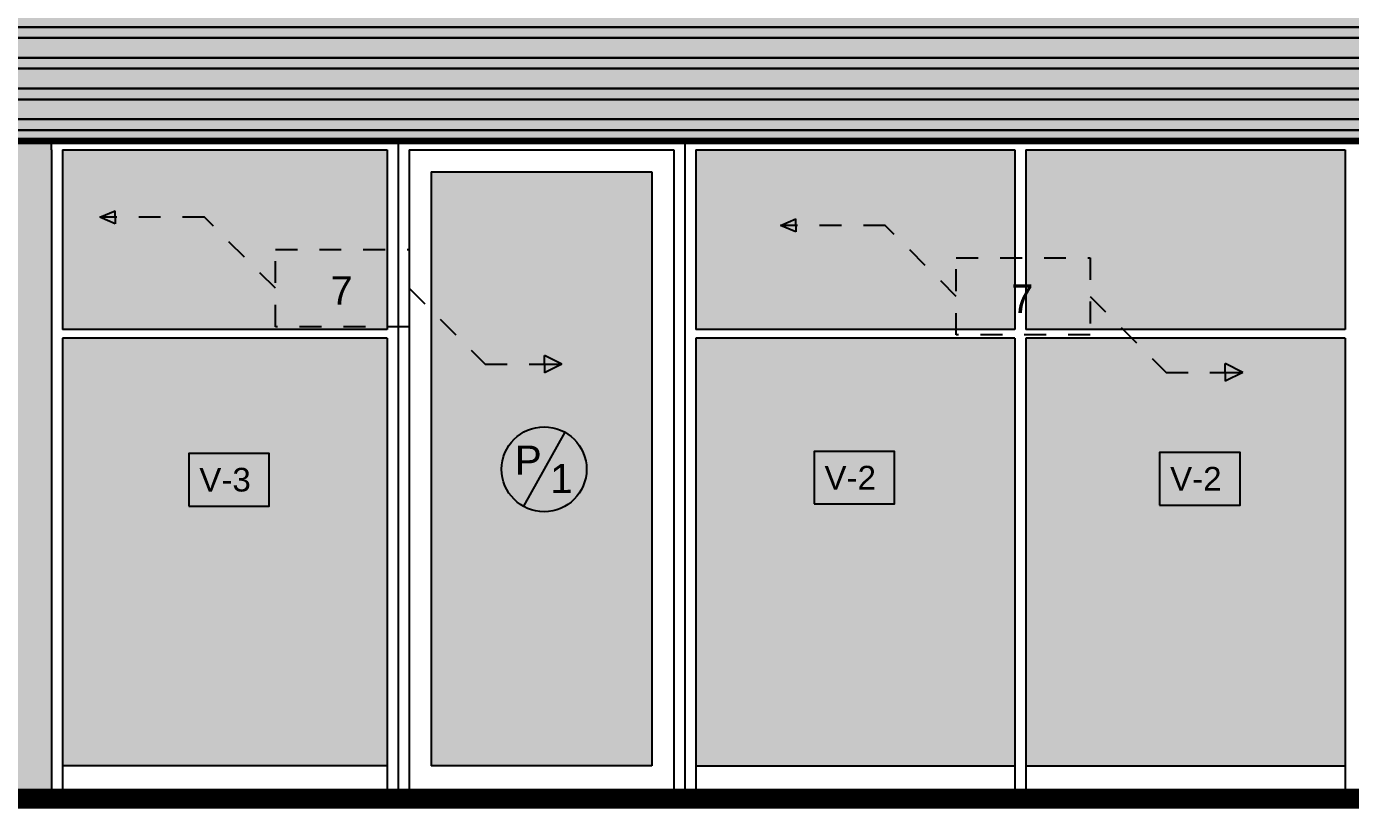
# Model space of a CAD drawing. Header units: metres. Extents: x 5916 to 6101, y 1788 to 1857.
# Drawn here: x 5971.55 to 5977.59, y 1788.67 to 1792.23 of the extents above; entities that cross this region are included whole.
import ezdxf

# ---------------------------------------------------------------- set-up
doc = ezdxf.new("R2010")
doc.units = ezdxf.units.M
doc.header["$LTSCALE"] = 0.02
doc.linetypes.add('HIDDEN', pattern=[0.375, 0.25, -0.125])
for name, color, linetype in [('A-Cotas', 7, 'Continuous'), ('A-Cotas Generales', 2, 'Continuous'), ('A-Puertas', 7, 'Continuous'), ('DIM', 8, 'Continuous'), ('hidden', 7, 'HIDDEN')]:
    doc.layers.add(name, color=color, linetype=linetype)
for name, color, linetype, lineweight in [('A-FACIA', 12, 'Continuous', 50), ('A-LINEA DE TIERRA', 14, 'Continuous', 40), ('A-PAREDES FRONTALES', 7, 'Continuous', 30)]:
    doc.layers.add(name, color=color, linetype=linetype, lineweight=lineweight)
doc.styles.add('Arial', font='arial.ttf', dxfattribs={"height": 0.15})
doc.styles.add('Cotas 75', font='arial.ttf', dxfattribs={"height": 0.13})

msp = doc.modelspace()

# ---------------------------------------------------------------- hatches: boundary and pattern name
at = {"layer": 'A-Cotas', "true_color": 0xf57a00}
h = msp.add_hatch(color=30, dxfattribs=at)
h.dxf.hatch_style = 1
h.paths.add_polyline_path([(5979.9596, 1792.2322), (5968.814, 1792.2322), (5968.814, 1792.1822), (5979.9596, 1792.1822)])
h = msp.add_hatch(color=30, dxfattribs=at)
h.dxf.hatch_style = 1
h.paths.add_polyline_path([(5979.9596, 1792.0922), (5968.814, 1792.0922), (5968.814, 1792.0422), (5979.9596, 1792.0422)])
h = msp.add_hatch(color=30, dxfattribs=at)
h.dxf.hatch_style = 1
h.paths.add_polyline_path([(5979.9596, 1791.9522), (5968.814, 1791.9522), (5968.814, 1791.9022), (5979.9596, 1791.9022)])
h = msp.add_hatch(color=30, dxfattribs=at)
h.dxf.hatch_style = 1
h.paths.add_polyline_path([(5979.9596, 1791.8122), (5968.814, 1791.8122), (5968.814, 1791.7622), (5979.9596, 1791.7622)])
at = {"layer": 'A-Puertas', "true_color": 0xf57a00}
h = msp.add_hatch(color=30, dxfattribs=at)
h.dxf.hatch_style = 1
h.paths.add_polyline_path([(5971.6644, 1794.9222), (5969.6313, 1794.9222), (5969.6313, 1792.2822), (5971.6644, 1792.2822)])
h.paths.add_polyline_path([(5971.6644, 1791.6975), (5971.3221, 1791.7022), (5969.6313, 1791.7022), (5969.6313, 1788.7022), (5971.6621, 1788.7022)])
at = {"layer": 'A-Puertas'}
h = msp.add_hatch(color=15, dxfattribs=at)
h.dxf.hatch_style = 1
h.paths.add_polyline_path([(5979.9596, 1792.2922), (5968.814, 1792.2922), (5968.814, 1792.2522), (5968.814, 1792.2322), (5979.9596, 1792.2322)])
h = msp.add_hatch(color=15, dxfattribs=at)
h.dxf.hatch_style = 1
h.paths.add_polyline_path([(5979.9596, 1792.1822), (5968.814, 1792.1822), (5968.814, 1792.0922), (5979.9596, 1792.0922)])
h = msp.add_hatch(color=15, dxfattribs=at)
h.dxf.hatch_style = 1
h.paths.add_polyline_path([(5979.9596, 1792.0422), (5968.814, 1792.0422), (5968.814, 1791.9522), (5979.9596, 1791.9522)])
h = msp.add_hatch(color=15, dxfattribs=at)
h.dxf.hatch_style = 1
h.paths.add_polyline_path([(5979.9596, 1791.9022), (5968.814, 1791.9022), (5968.814, 1791.8122), (5979.9596, 1791.8122)])
h = msp.add_hatch(color=15, dxfattribs=at)
h.dxf.hatch_style = 1
h.paths.add_polyline_path([(5979.9596, 1791.7622), (5968.814, 1791.7622), (5968.814, 1791.7122), (5979.9596, 1791.7122)])
h = msp.add_hatch(color=144, dxfattribs=at)
h.set_gradient(color1=(12, 132, 151), color2=(206, 239, 243), rotation=45, tint=1, name='CYLINDER')
h.paths.add_polyline_path([(5973.196, 1791.6722), (5971.7144, 1791.6722), (5971.7144, 1790.8522), (5973.196, 1790.8522)])
h.paths.add_polyline_path([(5973.196, 1790.8122), (5971.7144, 1790.8122), (5971.7144, 1788.8622), (5973.196, 1788.8622)])
h = msp.add_hatch(color=144, dxfattribs=at)
h.set_gradient(color1=(12, 132, 151), color2=(206, 239, 243), rotation=45, tint=1, name='CYLINDER')
h.paths.add_polyline_path([(5976.0575, 1791.6722), (5974.6025, 1791.6722), (5974.6025, 1790.8522), (5976.0575, 1790.8522)])
h = msp.add_hatch(color=144, dxfattribs=at)
h.set_gradient(color1=(12, 132, 151), color2=(206, 239, 243), rotation=45, tint=1, name='CYLINDER')
h.paths.add_polyline_path([(5977.5625, 1791.6722), (5976.1075, 1791.6722), (5976.1075, 1790.8522), (5977.5625, 1790.8522)])
h = msp.add_hatch(color=144, dxfattribs=at)
h.set_gradient(color1=(12, 132, 151), color2=(206, 239, 243), rotation=45, tint=1, name='CYLINDER')
h.paths.add_polyline_path([(5974.4025, 1791.5722), (5973.396, 1791.5722), (5973.396, 1788.8622), (5974.4025, 1788.8622)])
h = msp.add_hatch(color=144, dxfattribs=at)
h.set_gradient(color1=(12, 132, 151), color2=(206, 239, 243), rotation=45, tint=1, name='CYLINDER')
h.paths.add_polyline_path([(5976.0575, 1790.8122), (5974.6025, 1790.8122), (5974.6025, 1788.8622), (5976.0575, 1788.8622)])
h = msp.add_hatch(color=144, dxfattribs=at)
h.set_gradient(color1=(12, 132, 151), color2=(206, 239, 243), rotation=45, tint=1, name='CYLINDER')
h.paths.add_polyline_path([(5977.5625, 1790.8122), (5976.1075, 1790.8122), (5976.1075, 1788.8622), (5977.5625, 1788.8622)])

# ---------------------------------------------------------------- linework, layer by layer
at = {"layer": 'A-Cotas', "ltscale": 10}
msp.add_line((5974.0054, 1790.3837), (5973.8165, 1790.0457), dxfattribs=at)
for points in [[(5972.2912, 1790.0465), (5972.658, 1790.0465), (5972.658, 1790.2865), (5972.2912, 1790.2865)], [(5975.1416, 1790.0564), (5975.5085, 1790.0564), (5975.5085, 1790.2964), (5975.1416, 1790.2964)], [(5976.7173, 1790.0515), (5977.0842, 1790.0515), (5977.0842, 1790.2915), (5976.7173, 1790.2915)]]:
    msp.add_lwpolyline(points, close=True, dxfattribs=at)
msp.add_circle((5973.9109, 1790.2147), 0.1936, dxfattribs=at)
at = {"layer": 'A-FACIA', "linetype": 'Continuous', "const_width": 0.03, "flags": 128}
msp.add_lwpolyline([(5979.9596, 1791.7122), (5968.814, 1791.7122)], dxfattribs=at)
at = {"layer": 'A-LINEA DE TIERRA', "color": 250, "linetype": 'Continuous', "const_width": 0.09, "flags": 128}
msp.add_lwpolyline([(5979.2782, 1788.7122), (5949.783, 1788.7122)], dxfattribs=at)
at = {"layer": 'A-PAREDES FRONTALES'}
for points in [[(5968.814, 1792.2322), (5979.9596, 1792.2322)], [(5968.814, 1792.1822), (5979.9596, 1792.1822)], [(5968.814, 1792.0922), (5979.9596, 1792.0922)], [(5968.814, 1792.0422), (5979.9596, 1792.0422)], [(5968.814, 1791.9522), (5979.9596, 1791.9522)], [(5968.814, 1791.9022), (5979.9596, 1791.9022)], [(5968.814, 1791.8122), (5979.9596, 1791.8122)], [(5968.814, 1791.7622), (5979.9596, 1791.7622)]]:
    msp.add_lwpolyline(points, dxfattribs=at)
at = {"layer": 'A-Puertas', "color": 4}
for points in [[(5971.7144, 1791.6722), (5971.7144, 1790.8522)], [(5971.7144, 1791.6722), (5973.196, 1791.6722)], [(5973.196, 1791.6722), (5973.196, 1790.8522)], [(5973.246, 1791.7122), (5973.246, 1788.7122)], [(5973.296, 1791.6722), (5973.296, 1788.7122)], [(5973.296, 1791.6722), (5974.5025, 1791.6722)], [(5974.5025, 1791.6722), (5974.5025, 1788.7122)], [(5974.5525, 1791.7122), (5974.5525, 1788.7122)], [(5974.6025, 1791.6722), (5974.6025, 1790.8522)], [(5974.6025, 1791.6722), (5976.0575, 1791.6722)], [(5976.0575, 1791.6722), (5976.0575, 1790.8522)], [(5976.1075, 1791.6722), (5976.1075, 1790.8522)], [(5976.1075, 1791.6722), (5977.5625, 1791.6722)], [(5977.5625, 1791.6722), (5977.5625, 1790.8522)], [(5973.396, 1791.5722), (5973.396, 1788.8622)], [(5973.396, 1791.5722), (5974.4025, 1791.5722)], [(5974.4025, 1791.5722), (5974.4025, 1788.8622)], [(5973.196, 1790.8522), (5971.7144, 1790.8522)], [(5976.0575, 1790.8522), (5974.6025, 1790.8522)], [(5977.5625, 1790.8522), (5976.1075, 1790.8522)], [(5973.196, 1790.8122), (5971.7144, 1790.8122)], [(5971.7144, 1790.8122), (5971.7144, 1788.7122)], [(5973.196, 1790.8122), (5973.196, 1788.7122)], [(5976.0575, 1790.8122), (5974.6025, 1790.8122)], [(5974.6025, 1790.8122), (5974.6025, 1788.7122)], [(5976.0575, 1790.8122), (5976.0575, 1788.7122)], [(5977.5625, 1790.8122), (5976.1075, 1790.8122)], [(5976.1075, 1790.8122), (5976.1075, 1788.7122)], [(5977.5625, 1790.8122), (5977.5625, 1788.7122)], [(5973.196, 1788.8622), (5971.7144, 1788.8622)], [(5974.4025, 1788.8622), (5973.396, 1788.8622)], [(5974.6025, 1788.8622), (5976.0575, 1788.8622)], [(5976.1075, 1788.8622), (5977.5625, 1788.8622)]]:
    msp.add_lwpolyline(points, dxfattribs=at)
at = {"layer": 'DIM'}
for points in [[(5971.6644, 1791.6722), (5971.6644, 1791.7122)], [(5971.6644, 1791.6722), (5971.6644, 1788.7122)], [(5956.2002, 1788.7122), (5979.2782, 1788.7122)]]:
    msp.add_lwpolyline(points, dxfattribs=at)
at = {"layer": 'hidden'}
for points in [[(5971.9546, 1791.3644), (5971.8846, 1791.3644), (5971.9546, 1791.3944)], [(5971.9546, 1791.3344), (5971.8846, 1791.3644)], [(5971.9546, 1791.3644), (5971.9546, 1791.3944)], [(5972.6861, 1791.0408), (5972.3625, 1791.3644), (5971.9546, 1791.3644)], [(5971.9546, 1791.3644), (5971.9546, 1791.3344)], [(5975.0587, 1791.3271), (5974.9887, 1791.3271), (5975.0587, 1791.3571)], [(5975.0587, 1791.2971), (5974.9887, 1791.3271)], [(5975.0587, 1791.3271), (5975.0587, 1791.3571)], [(5975.7902, 1791.0035), (5975.4666, 1791.3271), (5975.0587, 1791.3271)], [(5975.0587, 1791.3271), (5975.0587, 1791.2971)], [(5973.296, 1791.0408), (5973.6427, 1790.6941), (5973.9122, 1790.6941)], [(5976.4001, 1791.0035), (5976.7468, 1790.6568), (5977.0163, 1790.6568)], [(5973.9122, 1790.6941), (5973.9122, 1790.7341)], [(5973.9922, 1790.6941), (5973.9122, 1790.7341)], [(5973.9122, 1790.6941), (5973.9122, 1790.6541)], [(5973.9122, 1790.6941), (5973.9922, 1790.6941), (5973.9122, 1790.6541)], [(5977.0163, 1790.6568), (5977.0163, 1790.6968)], [(5977.0963, 1790.6568), (5977.0163, 1790.6968)], [(5977.0163, 1790.6568), (5977.0163, 1790.6168)], [(5977.0163, 1790.6568), (5977.0963, 1790.6568), (5977.0163, 1790.6168)]]:
    msp.add_lwpolyline(points, dxfattribs=at)
for points in [[(5972.6861, 1791.2169), (5973.296, 1791.2169), (5973.296, 1790.8647), (5972.6861, 1790.8647)], [(5975.7902, 1791.1796), (5976.4001, 1791.1796), (5976.4001, 1790.8274), (5975.7902, 1790.8274)]]:
    msp.add_lwpolyline(points, close=True, dxfattribs=at)

# ---------------------------------------------------------------- texts
at = {"layer": 'A-Cotas', "ltscale": 10, "insert": (5973.8386, 1790.2566), "char_height": 0.132, "attachment_point": 5, "rotation": 0.03983, "style": 'Cotas 75'}
msp.add_mtext('P', dxfattribs=at)
at = {"layer": 'A-Cotas', "ltscale": 10, "char_height": 0.108, "attachment_point": 5, "style": 'Cotas 75'}
for s, insert in [('V-3', (5972.4562, 1790.1665)), ('V-2', (5975.3066, 1790.1764)), ('V-2', (5976.8823, 1790.1715))]:
    msp.add_mtext(s, dxfattribs=dict(at, insert=insert))
at = {"layer": 'A-Cotas', "ltscale": 10, "insert": (5973.9895, 1790.1726), "char_height": 0.132, "width": 0.086079, "attachment_point": 5, "rotation": 0.03983, "style": 'Cotas 75'}
msp.add_mtext('1', dxfattribs=at)
at = {"layer": 'A-Cotas Generales', "color": 7, "linetype": 'Continuous', "char_height": 0.13, "attachment_point": 5, "style": 'Arial'}
for insert in [(5972.9874, 1791.0302), (5976.0915, 1790.9929)]:
    msp.add_mtext('7', dxfattribs=dict(at, insert=insert))

doc.saveas('drawing.dxf')
